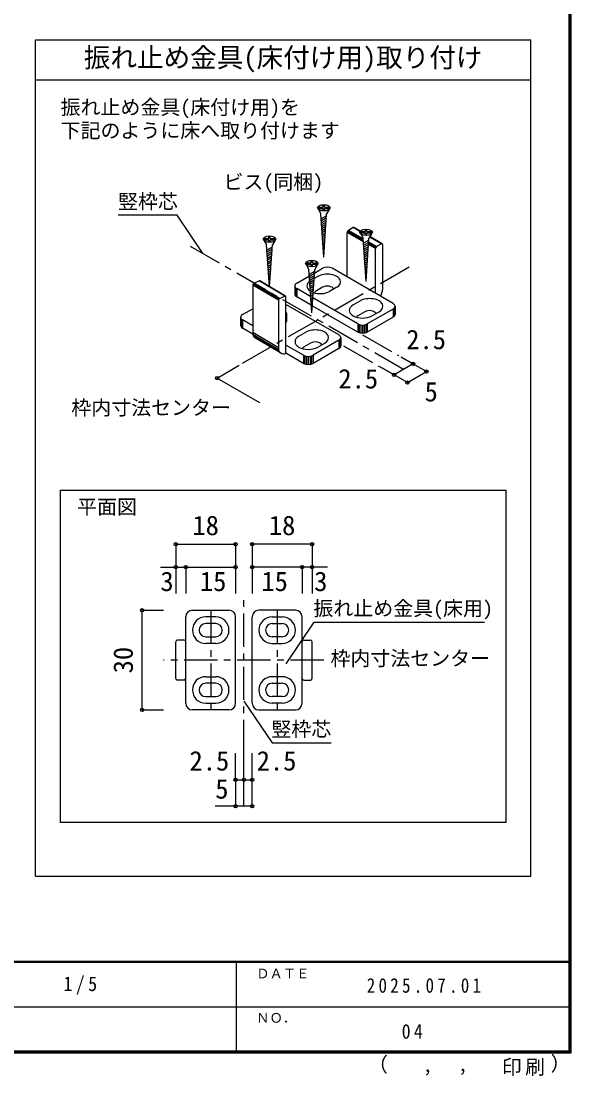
# Model space of a CAD drawing. Units: millimetres at full size, sheet at 1:5, with parts at other scales. Extents: x -973 to 977, y -718 to 696.
# Drawn here: x 563 to 977, y -718 to 76 of the extents above; entities that cross this region are included whole.
import ezdxf
from ezdxf.enums import TextEntityAlignment as Align

# ---------------------------------------------------------------- set-up
doc = ezdxf.new("R2010")
doc.units = ezdxf.units.MM
doc.header["$LTSCALE"] = 5
doc.header["$PDMODE"] = 32
doc.header["$PDSIZE"] = 2.5
doc.linetypes.add('CHAIN1', pattern=[8, 5, -1, 1, -1])
for name, color, linetype in [('0-7_金物', 7, 'Continuous'), ('0-A_文字', 3, 'Continuous'), ('0-B_寸法', 7, 'Continuous'), ('1-4_枠', 4, 'CHAIN1'), ('1-7_金物', 7, 'Continuous'), ('1-A_文字', 7, 'Continuous'), ('1-B_寸法', 7, 'Continuous'), ('F-1_枠', 6, 'Continuous'), ('F-A_文字', 7, 'Continuous')]:
    doc.layers.add(name, color=color, linetype=linetype)
doc.styles.add('ＭＳ ゴシック', font='')
doc.styles.get('ＭＳ ゴシック').set_extended_font_data('MS Gothic')

msp = doc.modelspace()

# ---------------------------------------------------------------- linework, layer by layer
at = {"layer": '0-7_金物'}
for p, q in [((790.262, -62.669), (791.295, -62.669)), ((790.262, -64.185), (790.262, -62.669)), ((791.295, -64.185), (791.295, -62.669)), ((786.793, -65.957), (788.618, -69.116)), ((786.899, -64.185), (786.899, -65.219)), ((786.899, -64.185), (790.262, -64.185)), ((786.899, -65.219), (790.262, -65.219)), ((790.778, -101.735), (788.618, -69.116)), ((792.835, -70.691), (788.871, -72.935)), ((790.262, -66.735), (790.262, -65.219)), ((790.262, -66.735), (791.295, -66.735)), ((790.778, -101.735), (792.939, -69.116)), ((791.295, -64.185), (794.658, -64.185)), ((791.295, -65.219), (794.658, -65.219)), ((791.295, -66.735), (791.295, -65.219)), ((794.764, -65.957), (792.939, -69.116)), ((794.658, -65.219), (794.658, -64.185)), ((792.727, -72.319), (788.971, -74.446)), ((792.619, -73.947), (789.071, -75.956)), ((792.512, -75.575), (789.171, -77.466)), ((792.404, -77.203), (789.271, -78.977)), ((792.296, -78.831), (789.371, -80.487)), ((749.451, -87.747), (749.451, -86.231)), ((749.451, -86.231), (750.485, -86.231)), ((750.485, -87.747), (750.485, -86.231)), ((792.188, -80.46), (789.471, -81.998)), ((792.08, -82.088), (789.571, -83.508)), ((791.972, -83.716), (789.671, -85.019)), ((791.864, -85.344), (789.771, -86.529)), ((791.756, -86.972), (789.871, -88.039)), ((808.456, -116.863), (808.456, -83.183)), ((820.617, -90.204), (808.456, -83.183)), ((820.597, -89.893), (808.486, -82.901)), ((820.573, -89.531), (808.575, -82.604)), ((820.547, -89.143), (808.715, -82.312)), ((820.521, -88.754), (808.898, -82.044)), ((820.497, -88.392), (809.111, -81.819)), ((812.876, -79.61), (809.34, -81.652)), ((820.477, -88.081), (809.34, -81.652)), ((817.998, -82.568), (812.876, -79.61)), ((818.09, -82.392), (813.104, -79.513)), ((818.158, -82.287), (813.317, -79.492)), ((818.184, -82.252), (813.501, -79.549)), ((818.613, -84.328), (820.437, -87.487)), ((818.718, -82.556), (818.718, -83.59)), ((818.718, -82.556), (822.081, -82.556)), ((818.718, -83.59), (822.081, -83.59)), ((822.081, -81.04), (823.115, -81.04)), ((822.081, -82.556), (822.081, -81.04)), ((822.081, -85.106), (822.081, -83.59)), ((822.081, -85.106), (823.115, -85.106)), ((823.115, -82.556), (823.115, -81.04)), ((823.115, -82.556), (826.478, -82.556)), ((823.115, -83.59), (826.478, -83.59)), ((823.115, -85.106), (823.115, -83.59)), ((826.583, -84.328), (824.759, -87.487)), ((834.089, -91.858), (825.199, -86.726)), ((834.318, -91.761), (825.298, -86.553)), ((834.531, -91.74), (825.361, -86.445)), ((834.714, -91.796), (825.382, -86.408)), ((826.478, -83.59), (826.478, -82.556)), ((745.982, -89.519), (747.807, -92.678)), ((746.088, -87.747), (749.451, -87.747)), ((746.088, -87.747), (746.088, -88.781)), ((746.088, -88.781), (749.451, -88.781)), ((749.88, -123.981), (747.807, -92.678)), ((752.024, -94.253), (748.06, -96.497)), ((749.451, -90.297), (749.451, -88.781)), ((749.451, -90.297), (750.485, -90.297)), ((750.048, -124.081), (752.129, -92.678)), ((750.485, -87.747), (753.848, -87.747)), ((753.953, -89.519), (752.129, -92.678)), ((753.848, -88.781), (753.848, -87.747)), ((791.649, -88.6), (789.971, -89.55)), ((791.541, -90.228), (790.071, -91.06)), ((791.433, -91.856), (790.171, -92.571)), ((791.325, -93.485), (790.271, -94.081)), ((791.217, -95.113), (790.371, -95.592)), ((822.598, -120.106), (820.437, -87.487)), ((824.655, -89.062), (820.69, -91.306)), ((824.547, -90.69), (820.79, -92.817)), ((824.439, -92.318), (820.89, -94.327)), ((824.331, -93.946), (820.991, -95.838)), ((822.598, -120.106), (824.759, -87.487)), ((829.669, -95.43), (824.433, -92.407)), ((829.699, -95.149), (824.452, -92.119)), ((829.788, -94.851), (824.475, -91.784)), ((829.928, -94.559), (824.498, -91.424)), ((830.111, -94.291), (824.522, -91.064)), ((830.324, -94.066), (824.544, -90.729)), ((830.553, -93.899), (824.564, -90.441)), ((834.089, -91.858), (830.553, -93.899)), ((834.973, -92.368), (834.973, -126.049)), ((751.916, -95.881), (748.16, -98.008)), ((751.809, -97.509), (748.26, -99.518)), ((751.701, -99.137), (748.36, -101.029)), ((751.593, -100.765), (748.46, -102.539)), ((751.485, -102.394), (748.56, -104.049)), ((791.109, -96.741), (790.472, -97.102)), ((791.001, -98.369), (790.572, -98.612)), ((824.223, -95.574), (821.091, -97.348)), ((824.116, -97.203), (821.191, -98.859)), ((824.008, -98.831), (821.291, -100.369)), ((823.9, -100.459), (821.391, -101.879)), ((823.792, -102.087), (821.491, -103.39)), ((829.669, -129.111), (829.669, -95.43)), ((751.377, -104.022), (748.66, -105.56)), ((751.269, -105.65), (748.76, -107.07)), ((751.161, -107.278), (748.86, -108.581)), ((751.054, -108.906), (748.96, -110.091)), ((750.946, -110.534), (749.06, -111.602)), ((777.802, -107.89), (779.626, -111.05)), ((777.907, -106.118), (781.27, -106.118)), ((777.907, -106.118), (777.907, -107.152)), ((777.907, -107.152), (781.27, -107.152)), ((781.787, -143.668), (779.626, -111.05)), ((781.27, -106.118), (781.27, -104.602)), ((781.27, -104.602), (782.304, -104.602)), ((781.27, -108.668), (781.27, -107.152)), ((781.27, -108.668), (782.304, -108.668)), ((781.787, -143.668), (783.948, -111.05)), ((782.304, -106.118), (782.304, -104.602)), ((782.304, -106.118), (785.667, -106.118)), ((783.768, -113.766), (789.895, -110.229)), ((785.773, -107.89), (783.948, -111.05)), ((785.667, -107.152), (785.667, -106.118)), ((842.928, -136.765), (796.966, -110.229)), ((823.684, -103.715), (821.591, -104.9)), ((823.576, -105.343), (821.691, -106.411)), ((823.468, -106.971), (821.791, -107.921)), ((823.361, -108.599), (821.891, -109.431)), ((823.253, -110.228), (821.991, -110.942)), ((750.838, -112.162), (749.16, -113.112)), ((750.73, -113.79), (749.26, -114.622)), ((750.622, -115.419), (749.36, -116.133)), ((750.514, -117.047), (749.461, -117.643)), ((750.406, -118.675), (749.561, -119.154)), ((770.449, -121.456), (779.952, -115.969)), ((783.844, -112.624), (779.879, -114.869)), ((783.736, -114.252), (779.98, -116.379)), ((783.628, -115.88), (780.08, -117.889)), ((783.52, -117.508), (780.18, -119.4)), ((786.359, -116.353), (783.487, -118.011)), ((823.145, -111.856), (822.091, -112.452)), ((823.037, -113.484), (822.191, -113.963)), ((822.929, -115.112), (822.291, -115.473)), ((822.821, -116.74), (822.391, -116.984)), ((756.597, -134.298), (737.313, -122.807)), ((737.313, -122.807), (737.313, -158.53)), ((756.629, -134.004), (737.346, -122.513)), ((756.725, -133.702), (737.441, -122.212)), ((756.877, -133.414), (737.593, -121.924)), ((757.075, -133.159), (737.792, -121.668)), ((757.306, -132.954), (738.023, -121.463)), ((738.271, -121.323), (742.101, -119.716)), ((757.554, -132.813), (738.271, -121.323)), ((761.384, -131.206), (742.101, -119.716)), ((761.632, -131.139), (742.349, -119.649)), ((761.863, -131.15), (742.58, -119.66)), ((762.062, -131.239), (742.778, -119.749)), ((750.298, -120.303), (749.661, -120.664)), ((750.191, -121.931), (749.761, -122.175)), ((768.985, -123.497), (768.985, -129.621)), ((769.155, -124.244), (769.155, -130.368)), ((769.655, -124.941), (769.655, -131.064)), ((770.449, -125.538), (770.449, -131.662)), ((780.989, -131.624), (770.449, -125.538)), ((783.413, -119.137), (780.28, -120.91)), ((783.305, -120.765), (780.38, -122.421)), ((783.197, -122.393), (780.48, -123.931)), ((783.089, -124.021), (780.58, -125.441)), ((782.981, -125.649), (780.68, -126.952)), ((789.895, -124.518), (784.591, -127.58)), ((800.501, -124.518), (795.198, -127.58)), ((756.597, -134.298), (756.597, -170.021)), ((757.554, -132.813), (761.384, -131.206)), ((762.342, -174.106), (762.342, -131.887)), ((781.411, -137.991), (770.449, -131.662)), ((782.873, -127.277), (780.78, -128.462)), ((782.765, -128.905), (780.88, -129.973)), ((782.658, -130.534), (780.98, -131.483)), ((782.55, -132.162), (781.08, -132.994)), ((782.442, -133.79), (781.18, -134.504)), ((816.411, -152.075), (782.527, -132.511)), ((812.876, -137.786), (818.179, -134.724)), ((729.638, -145.018), (737.313, -140.587)), ((802.117, -160.327), (762.342, -137.363)), ((782.334, -135.418), (781.28, -136.014)), ((782.226, -137.046), (781.38, -137.525)), ((782.118, -138.674), (781.48, -139.035)), ((782.01, -140.302), (781.581, -140.546)), ((816.411, -158.198), (782.136, -138.409)), ((842.928, -140.848), (823.482, -152.075)), ((842.928, -140.848), (842.928, -146.971)), ((843.722, -140.25), (843.722, -146.374)), ((844.222, -139.554), (844.222, -145.677)), ((844.392, -138.806), (844.392, -144.93)), ((728.174, -147.059), (728.174, -153.183)), ((728.344, -147.806), (728.344, -153.93)), ((728.844, -148.503), (728.844, -154.626)), ((737.313, -153.532), (729.638, -149.101)), ((729.638, -149.101), (729.638, -155.224)), ((762.619, -143.997), (762.619, -150.121)), ((821.714, -142.889), (816.411, -145.951)), ((842.928, -146.971), (823.482, -158.198)), ((827.018, -145.951), (832.321, -142.889)), ((737.417, -159.715), (729.638, -155.224)), ((756.597, -170.021), (737.313, -158.53)), ((772.065, -161.348), (777.368, -158.286)), ((816.411, -152.075), (816.411, -158.198)), ((817.447, -152.533), (817.447, -158.657)), ((818.653, -152.822), (818.653, -158.945)), ((819.947, -152.92), (819.947, -159.044)), ((821.241, -152.822), (821.241, -158.945)), ((822.447, -152.533), (822.447, -158.657)), ((823.482, -152.075), (823.482, -158.198)), ((756.792, -171.62), (737.509, -160.129)), ((757.366, -172.946), (738.083, -161.455)), ((758.279, -173.908), (738.996, -162.417)), ((780.904, -166.451), (775.6, -169.513)), ((802.117, -164.41), (782.671, -175.637)), ((786.207, -169.513), (791.51, -166.451)), ((802.117, -164.41), (802.117, -170.534)), ((802.911, -163.812), (802.911, -169.936)), ((803.411, -163.116), (803.411, -169.24)), ((803.581, -162.369), (803.581, -168.492)), ((775.6, -175.637), (762.342, -167.982)), ((775.6, -181.76), (762.342, -174.106)), ((802.117, -170.534), (782.671, -181.76)), ((775.6, -175.637), (775.6, -181.76)), ((776.636, -176.095), (776.636, -182.219)), ((777.842, -176.384), (777.842, -182.508)), ((779.136, -176.482), (779.136, -182.606)), ((780.43, -176.384), (780.43, -182.508)), ((781.636, -176.095), (781.636, -182.219)), ((782.671, -175.637), (782.671, -181.76)), ((592.791, -527.197), (592.791, -277.063)), ((927.65, -527.197), (592.791, -527.197))]:
    msp.add_line(p, q, dxfattribs=at)
for points in [[(750.485, -90.297), (750.485, -88.781), (753.848, -88.781)], [(782.304, -108.668), (782.304, -107.152), (785.667, -107.152)], [(592.791, -277.063), (927.65, -277.063), (927.65, -527.197)]]:
    msp.add_lwpolyline(points, dxfattribs=at)
for centre in [(790.778, -64.702), (749.968, -88.264), (822.598, -83.073), (781.787, -106.635)]:
    msp.add_ellipse(centre, major_axis=(4.71, 0), ratio=0.5, dxfattribs=at)
for centre, major_axis, ratio, start_param, end_param in [((809.34, -82.672), (0.625, 1.083), 0.57735, 0.7853982, 2.3561945), ((812.876, -80.631), (0.625, 1.083), 0.57735, 6.2831853, 7.0685835), ((830.553, -94.92), (0.625, 1.083), 0.57735, 0.7853982, 2.3561945), ((834.089, -92.879), (0.625, 1.083), 0.57735, 5.4977871, 7.0685835), ((793.43, -112.27), (-5, 0), 0.57735, 3.9269908, 5.4977871), ((793.43, -120.435), (10, 0), 0.57735, 5.4977871, 8.6393798), ((738.271, -122.405), (0.64, 1.074), 0.663414, 0.7318184, 2.3026147), ((742.101, -120.798), (0.64, 1.074), 0.663414, 6.2296055, 7.0150037), ((773.985, -123.497), (-5, 0), 0.57735, 5.4977871, 7.0685835), ((788.127, -123.497), (10, 0), 0.57735, 2.4831952, 3.8764508), ((793.43, -126.559), (5, 0), 0.57735, 0.2617994, 2.3561945), ((829.669, -129.111), (3.75, 6.495), 0.57735, 4.712389, 5.4977871), ((757.554, -133.896), (0.64, 1.074), 0.663414, 0.7318184, 2.3026147), ((761.384, -132.289), (0.64, 1.074), 0.663414, 5.4442074, 7.0150037), ((773.985, -129.621), (-5, 0), 0.57735, 6.2831853, 7.0685835), ((788.127, -123.497), (10, 0), 0.57735, 4.1506266, 5.4977871), ((788.127, -129.621), (5, 0), 0.57735, 2.3561945, 2.7802255), ((825.25, -138.806), (10, 0), 0.57735, 5.4977871, 8.6393798), ((752.619, -143.997), (10, 0), 0.57735, 6.047146, 6.5192246), ((819.947, -141.868), (10, 0), 0.57735, 2.3561945, 5.4977871), ((825.25, -144.93), (5, 0), 0.57735, 0.2617994, 2.3561945), ((839.392, -138.806), (-5, 0), 0.57735, 2.3561945, 3.9269908), ((733.174, -147.059), (-5, 0), 0.57735, 5.4977871, 7.0685835), ((752.619, -150.121), (10, 0), 0.57735, 6.047146, 6.5192246), ((819.947, -147.992), (5, 0), 0.57735, 2.3561945, 2.7802255), ((839.392, -144.93), (-5, 0), 0.57735, 2.3561945, 3.1415927), ((733.174, -153.183), (-5, 0), 0.57735, 6.2831853, 7.0685835), ((743.058, -156.12), (3.839, 6.443), 0.663414, 2.3026147, 3.0880129), ((784.439, -162.369), (10, 0), 0.57735, 5.4977871, 8.6393798), ((819.947, -150.033), (-5, 0), 0.57735, 0.7853982, 2.3561945), ((819.947, -156.157), (-5, 0), 0.57735, 0.7853982, 2.3561945), ((779.136, -165.431), (10, 0), 0.57735, 2.3561945, 5.4977871), ((784.439, -168.492), (5, 0), 0.57735, 0.2617994, 2.3561945), ((798.581, -162.369), (-5, 0), 0.57735, 2.3561945, 3.9269908), ((762.342, -167.611), (3.839, 6.443), 0.663414, 2.3026147, 3.873411), ((779.136, -171.554), (5, 0), 0.57735, 2.3561945, 2.7802255), ((798.581, -168.492), (-5, 0), 0.57735, 2.3561945, 3.1415927), ((779.136, -173.595), (-5, 0), 0.57735, 0.7853982, 2.3561945), ((779.136, -179.719), (-5, 0), 0.57735, 0.7853982, 2.3561945)]:
    msp.add_ellipse(centre, major_axis=major_axis, ratio=ratio, start_param=start_param, end_param=end_param, dxfattribs=at)
at = {"layer": '0-A_文字'}
for p, q in [((573.927, -567.5), (573.927, 61.633)), ((573.927, 61.633), (946.639, 61.633)), ((946.639, -567.5), (946.639, 61.633)), ((573.927, 31.633), (946.639, 31.633)), ((573.927, -567.5), (946.639, -567.5))]:
    msp.add_line(p, q, dxfattribs=at)
at = {"layer": '0-A_文字', "color": 4}
for p, q in [((680.409, -70.203), (636.005, -70.203)), ((700.094, -99.295), (680.409, -70.203)), ((762.378, -407.706), (783.602, -376.339)), ((783.602, -376.339), (911.59, -376.339)), ((730.763, -435.811), (751.987, -467.178)), ((751.987, -467.178), (796.392, -467.178))]:
    msp.add_line(p, q, dxfattribs=at)
at = {"layer": '0-B_寸法', "color": 4, "linetype": 'CHAIN1'}
for p, q in [((850.837, -186.327), (688.684, -92.708)), ((855.029, -109.366), (729.279, -181.968)), ((819.947, -160.24), (847.053, -175.889)), ((805.652, -168.492), (835.049, -185.465))]:
    msp.add_line(p, q, dxfattribs=at)
at = {"layer": '0-B_寸法', "color": 4}
for p, q in [((857.984, -182.2), (843.69, -190.453)), ((857.984, -182.2), (849.013, -177.021)), ((867.984, -187.974), (849.343, -177.212)), ((710.495, -192.813), (727.138, -183.204)), ((835.049, -185.465), (843.69, -190.453)), ((853.69, -196.227), (835.049, -185.465)), ((853.69, -196.227), (867.984, -187.974)), ((710.495, -192.813), (742.374, -211.219))]:
    msp.add_line(p, q, dxfattribs=at)
at = {"layer": '0-B_寸法'}
for p in [(857.984, -182.2), (843.69, -190.453), (867.984, -187.974), (710.495, -192.813), (853.69, -196.227)]:
    msp.add_point(p, dxfattribs=at)
at = {"layer": '1-4_枠'}
for p, q in [((730.721, -514.995), (730.721, -357.463)), ((705.721, -367.463), (705.721, -442.463)), ((755.721, -367.463), (755.721, -442.463)), ((790.721, -404.963), (670.267, -404.963))]:
    msp.add_line(p, q, dxfattribs=at)
at = {"layer": '1-7_金物'}
for p, q in [((686.971, -437.463), (686.971, -372.463)), ((691.971, -367.463), (719.471, -367.463)), ((709.471, -372.463), (701.971, -372.463)), ((724.471, -437.463), (724.471, -372.463)), ((736.971, -437.463), (736.971, -372.463)), ((769.471, -367.463), (741.971, -367.463)), ((751.971, -372.463), (759.471, -372.463)), ((774.471, -437.463), (774.471, -372.463)), ((709.471, -377.463), (701.971, -377.463)), ((751.971, -377.463), (759.471, -377.463)), ((701.971, -387.463), (709.471, -387.463)), ((759.471, -387.463), (751.971, -387.463)), ((679.471, -418.713), (679.471, -391.213)), ((685.721, -389.963), (680.721, -389.963)), ((709.471, -392.463), (701.971, -392.463)), ((751.971, -392.463), (759.471, -392.463)), ((775.721, -389.963), (780.721, -389.963)), ((781.971, -418.713), (781.971, -391.213)), ((685.721, -419.963), (680.721, -419.963)), ((701.971, -417.463), (709.471, -417.463)), ((759.471, -417.463), (751.971, -417.463)), ((775.721, -419.963), (780.721, -419.963)), ((709.471, -422.463), (701.971, -422.463)), ((751.971, -422.463), (759.471, -422.463)), ((701.971, -432.463), (709.471, -432.463)), ((759.471, -432.463), (751.971, -432.463)), ((719.471, -442.463), (691.971, -442.463)), ((701.971, -437.463), (709.471, -437.463)), ((741.971, -442.463), (769.471, -442.463)), ((759.471, -437.463), (751.971, -437.463))]:
    msp.add_line(p, q, dxfattribs=at)
for centre, radius, start, end in [((691.971, -372.463), 5, 90, 180), ((701.971, -382.463), 10, 90, 270), ((709.471, -382.463), 10, 270, 90), ((719.471, -372.463), 5, 0, 90), ((741.971, -372.463), 5, 90, 180), ((751.971, -382.463), 10, 90, 270), ((759.471, -382.463), 10, 270, 90), ((769.471, -372.463), 5, 0, 90), ((701.971, -382.463), 5, 90, 270), ((709.471, -382.463), 5, 270, 90), ((751.971, -382.463), 5, 90, 270), ((759.471, -382.463), 5, 270, 90), ((680.721, -391.213), 1.25, 90, 180), ((685.721, -391.213), 1.25, 0, 90), ((775.721, -391.213), 1.25, 90, 180), ((780.721, -391.213), 1.25, 0, 90), ((680.721, -418.713), 1.25, 180, 270), ((685.721, -418.713), 1.25, 270, 0), ((701.971, -427.463), 10, 90, 270), ((709.471, -427.463), 10, 270, 90), ((751.971, -427.463), 10, 90, 270), ((759.471, -427.463), 10, 270, 90), ((775.721, -418.713), 1.25, 180, 270), ((780.721, -418.713), 1.25, 270, 0), ((701.971, -427.463), 5, 90, 270), ((709.471, -427.463), 5, 270, 90), ((751.971, -427.463), 5, 90, 270), ((759.471, -427.463), 5, 270, 90), ((691.971, -437.463), 5, 180, 270), ((719.471, -437.463), 5, 270, 0), ((741.971, -437.463), 5, 180, 270), ((769.471, -437.463), 5, 270, 0)]:
    msp.add_arc(centre, radius, start, end, dxfattribs=at)
at = {"layer": '1-B_寸法', "color": 4}
for p, q in [((679.471, -317.855), (724.471, -317.855)), ((679.471, -317.855), (679.471, -334.963)), ((724.471, -317.855), (724.471, -334.963)), ((736.971, -317.855), (736.971, -334.963)), ((781.971, -317.855), (736.971, -317.855)), ((781.971, -317.855), (781.971, -334.963)), ((667.906, -334.963), (686.971, -334.963)), ((679.471, -334.963), (679.471, -354.963)), ((686.971, -334.963), (686.971, -354.963)), ((686.971, -334.963), (724.471, -334.963)), ((724.471, -334.963), (724.471, -354.963)), ((774.471, -334.963), (736.971, -334.963)), ((736.971, -334.963), (736.971, -354.963)), ((774.471, -334.963), (774.471, -354.963)), ((793.536, -334.963), (774.471, -334.963)), ((781.971, -334.963), (781.971, -354.963)), ((654.088, -367.463), (670.267, -367.463)), ((654.088, -442.463), (654.088, -367.463)), ((654.088, -442.463), (670.267, -442.463)), ((724.471, -494.979), (724.471, -474.979)), ((730.721, -494.979), (730.721, -474.979)), ((736.971, -494.979), (736.971, -474.979)), ((724.471, -494.979), (724.471, -514.995)), ((724.471, -494.979), (730.721, -494.979)), ((730.721, -494.979), (736.971, -494.979)), ((736.971, -514.995), (736.971, -494.979)), ((736.971, -514.995), (709.172, -514.995))]:
    msp.add_line(p, q, dxfattribs=at)
at = {"layer": '1-B_寸法'}
for p in [(679.471, -317.855), (724.471, -317.855), (736.971, -317.855), (781.971, -317.855), (679.471, -334.963), (686.971, -334.963), (724.471, -334.963), (736.971, -334.963), (774.471, -334.963), (781.971, -334.963), (654.088, -367.463), (654.088, -442.463), (724.471, -494.979), (730.721, -494.979), (736.971, -494.979), (724.471, -514.995), (736.971, -514.995)]:
    msp.add_point(p, dxfattribs=at)
at = {"layer": 'F-1_枠'}
for p, q in [((974.986, 695.833), (974.986, -700.833)), ((975.82, 695.833), (975.82, -700.833)), ((976.653, 695.833), (976.653, -700.833)), ((976.653, -631.667), (-973.347, -631.667)), ((976.653, -632.5), (-973.347, -632.5)), ((724.986, -632.5), (724.986, -699.167)), ((1.653, -665.833), (974.986, -665.834)), ((976.653, -699.167), (-973.347, -699.167)), ((976.653, -700), (-973.347, -700)), ((976.653, -700.833), (-973.347, -700.833))]:
    msp.add_line(p, q, dxfattribs=at)

# ---------------------------------------------------------------- texts
at = {"layer": '0-A_文字', "color": 7, "style": 'ＭＳ ゴシック'}
for s, height, p in [('振れ止め金具(床付け用)取り付け', 14.66, (610.283, 36.633)), ('振れ止め金具(床付け用)を', 11, (592.836, 2.174)), ('下記のように床へ取り付けます', 11, (592.836, -15.362)), ('平面図', 11, (605.233, -298.54))]:
    msp.add_text(s, height=height, dxfattribs=at).set_placement(p, align=Align.BOTTOM_LEFT)
at = {"layer": '0-B_寸法', "style": 'ＭＳ ゴシック'}
for s, height, p in [('ビス(同梱)', 11, (715.35, -54.038)), ('2.5', 14.66, (852.82, -175.477)), ('2.5', 14.66, (801.756, -205.01)), ('5', 14.66, (866.625, -214.74)), ('枠内寸法センター', 11, (600.906, -223.832)), ('枠内寸法センター', 11, (795.821, -412.463))]:
    msp.add_text(s, height=height, dxfattribs=at).set_placement(p, align=Align.BOTTOM_LEFT)
at = {"layer": '1-A_文字', "style": 'ＭＳ ゴシック'}
for s, p in [('竪枠芯', (636.005, -68.704)), ('振れ止め金具(床用)', (783.007, -374.84)), ('竪枠芯', (751.392, -465.679))]:
    msp.add_text(s, height=11, dxfattribs=at).set_placement(p, align=Align.BOTTOM_LEFT)
at = {"layer": '1-B_寸法', "style": 'ＭＳ ゴシック'}
for s, p in [('18', (691.971, -315.355)), ('18', (749.471, -315.355)), ('3', (667.906, -357.463)), ('15', (697.596, -357.463)), ('15', (743.846, -357.463)), ('3', (783.536, -357.463)), ('2.5', (689.784, -492.479)), ('2.5', (740.313, -492.479)), ('5', (709.172, -513.607))]:
    msp.add_text(s, height=14.66, dxfattribs=at).set_placement(p, align=Align.BOTTOM_LEFT)
msp.add_text('30', height=14.66, rotation=90, dxfattribs=at).set_placement((651.588, -414.963), align=Align.BOTTOM_LEFT)
at = {"layer": 'F-A_文字', "style": 'ＭＳ ゴシック'}
for s, height, p in [('ＤＡＴＥ', 7.331, (739.986, -646.667)), ('ＮＯ．', 7.331, (739.986, -680.001)), ('（', 11, (823.992, -718.052)), ('）', 11, (961.387, -717.355)), (',', 11, (865.199, -718.052)), (',', 11, (891.686, -717.588))]:
    msp.add_text(s, height=height, dxfattribs=at).set_placement(p, align=Align.BOTTOM_LEFT)
at = {"layer": 'F-A_文字', "char_height": 11, "attachment_point": 7, "style": 'ＭＳ ゴシック'}
for s, insert in [('\\T1.38;\\W0.9;1/5', (594.986, -656.667)), ('\\T1.39;\\W0.85;2025.07.01', (823.111, -655.417)), ('\\T1.36;\\W0.9;04', (849.361, -690.001)), ('\\T1.17;印刷', (924.678, -717.82))]:
    msp.add_mtext(s, dxfattribs=dict(at, insert=insert))

doc.saveas('drawing.dxf')
